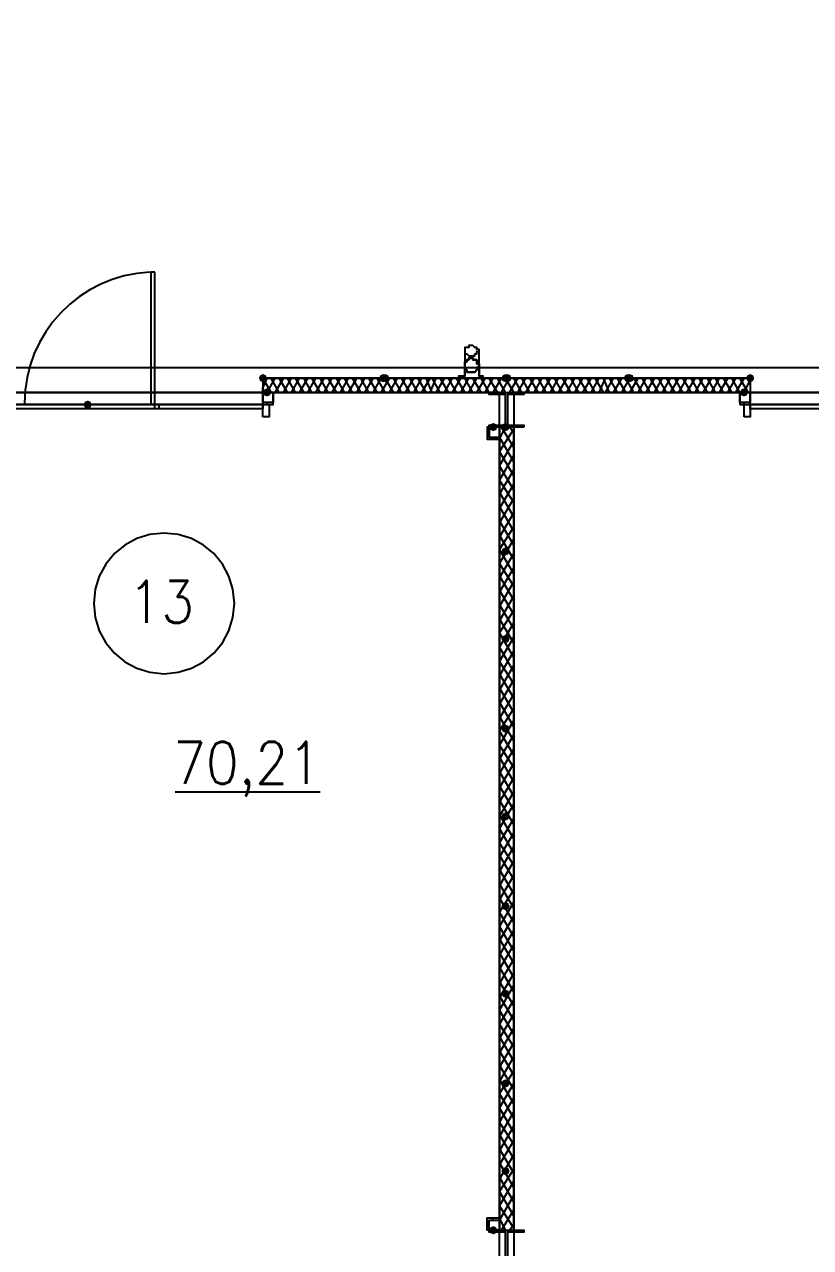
# Model space of a CAD drawing. Header units: millimetres. Extents: x 0 to 420, y 0 to 297.
# Drawn here: x 211.12 to 227.44, y 203.01 to 228.41 of the extents above; entities that cross this region are included whole.
import ezdxf

# ---------------------------------------------------------------- set-up
doc = ezdxf.new("R2010")
doc.units = ezdxf.units.MM
doc.layers.get('0').update_dxf_attribs({"linetype": 'CONTINUOUS'})
doc.styles.get("Standard").update_dxf_attribs({"font": 'STANDARD'})

msp = doc.modelspace()

# ---------------------------------------------------------------- hatches: boundary and pattern name
at = {"true_color": 0x0000fe}
for points in [[(216.154, 221.064667), (216.129129, 221.004871), (216.069333, 220.98), (216.009538, 221.004871), (215.984667, 221.064667), (216.009537, 221.124462), (216.069333, 221.149333), (216.129129, 221.124463)], [(218.651667, 221.064667), (218.626796, 221.004871), (218.567, 220.98), (218.507204, 221.004871), (218.482333, 221.064667), (218.507204, 221.124462), (218.567, 221.149333), (218.626796, 221.124463)], [(218.694, 221.064667), (218.669129, 221.004871), (218.609333, 220.98), (218.549537, 221.004871), (218.524667, 221.064667), (218.549537, 221.124462), (218.609333, 221.149333), (218.669129, 221.124463)], [(221.191667, 221.064667), (221.166796, 221.004871), (221.107, 220.98), (221.047204, 221.004871), (221.022333, 221.064667), (221.047204, 221.124462), (221.107, 221.149333), (221.166796, 221.124463)], [(221.191667, 221.064667), (221.166796, 221.004871), (221.107, 220.98), (221.047204, 221.004871), (221.022333, 221.064667), (221.047204, 221.124462), (221.107, 221.149333), (221.166796, 221.124463)], [(221.234, 221.064667), (221.209129, 221.004871), (221.149333, 220.98), (221.089538, 221.004871), (221.064667, 221.064667), (221.089537, 221.124462), (221.149333, 221.149333), (221.209129, 221.124463)], [(221.234, 221.064667), (221.209129, 221.004871), (221.149333, 220.98), (221.089538, 221.004871), (221.064667, 221.064667), (221.089537, 221.124462), (221.149333, 221.149333), (221.209129, 221.124463)], [(223.731667, 221.064667), (223.706796, 221.004871), (223.647, 220.98), (223.587204, 221.004871), (223.562333, 221.064667), (223.587204, 221.124462), (223.647, 221.149333), (223.706796, 221.124463)], [(223.774, 221.064667), (223.749129, 221.004871), (223.689333, 220.98), (223.629538, 221.004871), (223.604667, 221.064667), (223.629537, 221.124462), (223.689333, 221.149333), (223.749129, 221.124463)], [(226.271667, 221.064667), (226.246796, 221.004871), (226.187, 220.98), (226.127204, 221.004871), (226.102333, 221.064667), (226.127204, 221.124462), (226.187, 221.149333), (226.246796, 221.124463)]]:
    msp.add_hatch(color=0, dxfattribs=at).paths.add_polyline_path(points, flags=0)
at = {"true_color": 0x000007}
h = msp.add_hatch(color=0, dxfattribs=at)
h.paths.add_polyline_path([(216.069333, 221.064667), (221.107, 221.064667)], flags=0)
h.paths.add_polyline_path([(221.107, 221.064667), (216.069333, 221.064667)], flags=0)
h = msp.add_hatch(color=0, dxfattribs=at)
h.paths.add_polyline_path([(221.149333, 221.064667), (226.187, 221.064667)], flags=0)
h.paths.add_polyline_path([(226.187, 221.064667), (221.149333, 221.064667)], flags=0)
for points in [[(216.238667, 220.768333), (216.213796, 220.708537), (216.154, 220.683667), (216.094204, 220.708537), (216.069333, 220.768333), (216.094204, 220.828129), (216.154, 220.853), (216.213796, 220.828129)], [(226.144667, 220.768333), (226.119796, 220.708537), (226.06, 220.683667), (226.000204, 220.708537), (225.975333, 220.768333), (226.000204, 220.828129), (226.06, 220.853), (226.119796, 220.828129)], [(212.513333, 220.514333), (212.488463, 220.454537), (212.428667, 220.429667), (212.368871, 220.454537), (212.344, 220.514333), (212.368871, 220.574129), (212.428667, 220.599), (212.488462, 220.574129)], [(212.513333, 220.514333), (212.488463, 220.454537), (212.428667, 220.429667), (212.368871, 220.454537), (212.344, 220.514333), (212.368871, 220.574129), (212.428667, 220.599), (212.488462, 220.574129)], [(220.937667, 220.048667), (220.912796, 219.988871), (220.853, 219.964), (220.793204, 219.988871), (220.768333, 220.048667), (220.793204, 220.108462), (220.853, 220.133333), (220.912796, 220.108463)], [(221.191667, 220.048667), (221.166796, 219.988871), (221.107, 219.964), (221.047204, 219.988871), (221.022333, 220.048667), (221.047204, 220.108462), (221.107, 220.133333), (221.166796, 220.108463)], [(221.191667, 217.466333), (221.166796, 217.406537), (221.107, 217.381667), (221.047204, 217.406537), (221.022333, 217.466333), (221.047204, 217.526129), (221.107, 217.551), (221.166796, 217.526129)], [(221.191667, 215.646), (221.166796, 215.586204), (221.107, 215.561333), (221.047204, 215.586204), (221.022333, 215.646), (221.047204, 215.705796), (221.107, 215.730667), (221.166796, 215.705796)], [(221.191667, 213.783333), (221.166796, 213.723537), (221.107, 213.698667), (221.047204, 213.723537), (221.022333, 213.783333), (221.047204, 213.843129), (221.107, 213.868), (221.166796, 213.843129)], [(221.191667, 211.963), (221.166796, 211.903204), (221.107, 211.878333), (221.047204, 211.903204), (221.022333, 211.963), (221.047204, 212.022796), (221.107, 212.047667), (221.166796, 212.022796)], [(221.191667, 210.100333), (221.166796, 210.040537), (221.107, 210.015667), (221.047204, 210.040537), (221.022333, 210.100333), (221.047204, 210.160129), (221.107, 210.185), (221.166796, 210.160129)], [(221.191667, 208.28), (221.166796, 208.220204), (221.107, 208.195333), (221.047204, 208.220204), (221.022333, 208.28), (221.047204, 208.339796), (221.107, 208.364667), (221.166796, 208.339796)], [(221.191667, 206.417333), (221.166796, 206.357537), (221.107, 206.332667), (221.047204, 206.357537), (221.022333, 206.417333), (221.047204, 206.477129), (221.107, 206.502), (221.166796, 206.477129)], [(221.191667, 204.597), (221.166796, 204.537204), (221.107, 204.512333), (221.047204, 204.537204), (221.022333, 204.597), (221.047204, 204.656796), (221.107, 204.681667), (221.166796, 204.656796)], [(220.937667, 203.369333), (220.912796, 203.309537), (220.853, 203.284667), (220.793204, 203.309537), (220.768333, 203.369333), (220.793204, 203.429129), (220.853, 203.454), (220.912796, 203.429129)]]:
    msp.add_hatch(color=0, dxfattribs=at).paths.add_polyline_path(points, flags=0)

# ---------------------------------------------------------------- linework, layer by layer
at = {"color": 0, "true_color": 0x000007}
for points in [[(116.416667, 229.912333), (377.994333, 229.912333), (377.994333, 221.276333), (116.416667, 221.276333)], [(213.825667, 223.266), (213.741, 223.266), (213.741, 220.514333), (213.825667, 220.514333)], [(220.556667, 221.615), (220.556667, 221.657333), (220.514333, 221.657333), (220.514333, 221.699667), (220.472, 221.699667), (220.429667, 221.742), (220.387333, 221.742), (220.345, 221.742), (220.345, 221.699667), (220.302667, 221.699667), (220.260333, 221.699667), (220.260333, 221.657333), (220.260333, 221.615), (220.260333, 221.572667), (220.302667, 221.572667), (220.345, 221.530333), (220.387333, 221.530333), (220.429667, 221.530333), (220.472, 221.530333), (220.472, 221.572667), (220.514333, 221.572667), (220.514333, 221.615)], [(220.641333, 221.107), (220.556667, 221.107), (220.556667, 221.318667), (220.556667, 221.361), (220.514333, 221.403333), (220.514333, 221.445667), (220.472, 221.445667), (220.429667, 221.488), (220.387333, 221.488), (220.345, 221.488), (220.345, 221.445667), (220.302667, 221.445667), (220.260333, 221.403333), (220.260333, 221.361), (220.260333, 221.318667), (220.260333, 221.107), (220.133333, 221.107), (220.260333, 221.107), (220.260333, 221.318667), (220.260333, 221.361), (220.260333, 221.403333), (220.302667, 221.403333), (220.302667, 221.445667), (220.345, 221.445667), (220.387333, 221.488), (220.429667, 221.488), (220.429667, 221.445667), (220.472, 221.445667), (220.514333, 221.445667), (220.514333, 221.403333), (220.514333, 221.361), (220.556667, 221.361), (220.556667, 221.318667), (220.556667, 221.107), (220.641333, 221.107), (220.556667, 221.107), (220.556667, 221.318667), (220.556667, 221.361), (220.514333, 221.403333), (220.514333, 221.445667), (220.472, 221.445667), (220.429667, 221.488), (220.387333, 221.488), (220.345, 221.488), (220.345, 221.445667), (220.302667, 221.445667), (220.260333, 221.403333), (220.260333, 221.361), (220.260333, 221.318667), (220.260333, 221.107), (220.133333, 221.107), (220.260333, 221.107), (220.260333, 221.318667), (220.260333, 221.361), (220.260333, 221.403333), (220.302667, 221.403333), (220.302667, 221.445667), (220.345, 221.445667), (220.387333, 221.488), (220.429667, 221.488), (220.429667, 221.445667), (220.472, 221.445667), (220.514333, 221.445667), (220.514333, 221.403333), (220.514333, 221.361), (220.556667, 221.361), (220.556667, 221.318667), (220.556667, 221.107), (220.641333, 221.107), (220.556667, 221.107), (220.556667, 221.318667), (220.556667, 221.361), (220.514333, 221.361), (220.514333, 221.403333), (220.514333, 221.445667), (220.472, 221.445667), (220.429667, 221.445667), (220.429667, 221.488), (220.387333, 221.488), (220.345, 221.445667), (220.302667, 221.445667), (220.302667, 221.403333), (220.260333, 221.403333), (220.260333, 221.361), (220.260333, 221.318667), (220.260333, 221.107), (220.133333, 221.107), (220.260333, 221.107), (220.260333, 221.318667), (220.260333, 221.361), (220.260333, 221.403333), (220.302667, 221.445667), (220.345, 221.445667), (220.345, 221.488), (220.387333, 221.488), (220.429667, 221.488), (220.472, 221.445667), (220.514333, 221.445667), (220.514333, 221.403333), (220.556667, 221.361), (220.556667, 221.318667), (220.556667, 221.107)], [(220.556667, 221.318667), (220.514333, 221.276333), (220.514333, 221.234), (220.472, 221.191667), (220.429667, 221.191667), (220.387333, 221.191667), (220.345, 221.191667), (220.302667, 221.191667), (220.302667, 221.234), (220.260333, 221.234), (220.260333, 221.276333), (220.260333, 221.318667), (220.260333, 221.361), (220.260333, 221.403333), (220.302667, 221.403333), (220.302667, 221.445667), (220.345, 221.445667), (220.387333, 221.488), (220.429667, 221.488), (220.429667, 221.445667), (220.472, 221.445667), (220.514333, 221.445667), (220.514333, 221.403333), (220.514333, 221.361), (220.556667, 221.361), (220.556667, 221.318667), (220.556667, 221.361), (220.514333, 221.361), (220.514333, 221.403333), (220.514333, 221.445667), (220.472, 221.445667), (220.429667, 221.445667), (220.429667, 221.488), (220.387333, 221.488), (220.345, 221.445667), (220.302667, 221.445667), (220.302667, 221.403333), (220.260333, 221.403333), (220.260333, 221.361), (220.260333, 221.318667), (220.260333, 221.276333), (220.260333, 221.234), (220.302667, 221.234), (220.302667, 221.191667), (220.345, 221.191667), (220.387333, 221.191667), (220.429667, 221.191667), (220.472, 221.191667), (220.514333, 221.234), (220.514333, 221.276333)], [(220.260333, 221.318667), (220.260333, 221.276333), (220.260333, 221.234), (220.302667, 221.234), (220.302667, 221.191667), (220.345, 221.191667), (220.387333, 221.191667), (220.429667, 221.191667), (220.472, 221.191667), (220.514333, 221.234), (220.514333, 221.276333), (220.556667, 221.318667), (220.556667, 221.361), (220.514333, 221.361), (220.514333, 221.403333), (220.514333, 221.445667), (220.472, 221.445667), (220.429667, 221.445667), (220.429667, 221.488), (220.387333, 221.488), (220.345, 221.445667), (220.302667, 221.445667), (220.302667, 221.403333), (220.260333, 221.403333), (220.260333, 221.361)], [(104.309333, 103.589667), (390.101667, 103.589667), (390.101667, 221.276333), (104.309333, 221.276333)], [(216.069333, 221.064667), (221.107, 221.064667)], [(221.107, 221.064667), (216.069333, 221.064667)], [(216.069333, 221.064667), (221.107, 221.064667)], [(216.069333, 221.064667), (221.107, 221.064667)], [(221.149333, 221.064667), (226.187, 221.064667)], [(226.187, 221.064667), (221.149333, 221.064667)], [(226.187, 221.064667), (221.149333, 221.064667)], [(226.187, 221.064667), (221.149333, 221.064667)], [(220.98, 220.768333), (203.877333, 220.768333), (203.877333, 186.266667), (220.98, 186.266667)], [(216.069333, 220.514333), (216.281, 220.514333), (216.281, 220.768333), (216.069333, 220.768333)], [(216.069333, 220.556667), (216.069333, 220.768333), (216.281, 220.768333), (216.281, 220.556667)], [(221.488, 220.048667), (220.768333, 220.048667), (220.768333, 220.091), (221.107, 220.091), (221.107, 220.726), (220.768333, 220.726), (220.768333, 220.768333), (221.488, 220.768333), (221.488, 220.726), (221.149333, 220.726), (221.149333, 220.091), (221.488, 220.091)], [(221.276333, 220.768333), (221.276333, 186.266667), (238.379, 186.266667), (238.379, 220.768333)], [(225.975333, 220.514333), (226.187, 220.514333), (226.187, 220.768333), (225.975333, 220.768333)], [(225.975333, 220.556667), (225.975333, 220.768333), (226.187, 220.768333), (226.187, 220.556667)], [(208.788, 220.514333), (216.069333, 220.514333), (216.069333, 220.429667), (208.788, 220.429667)], [(213.825667, 220.514333), (213.910333, 220.514333), (213.910333, 220.429667), (213.825667, 220.429667)], [(216.069333, 220.260333), (216.069333, 220.514333), (216.196333, 220.514333), (216.196333, 220.260333)], [(226.06, 220.260333), (226.06, 220.514333), (226.187, 220.514333), (226.187, 220.260333)], [(226.187, 220.514333), (233.426, 220.514333), (233.426, 220.429667), (226.187, 220.429667)], [(220.98, 220.048667), (220.768333, 220.048667), (220.768333, 219.837), (220.98, 219.837), (220.98, 220.048667), (220.726, 220.048667), (220.726, 219.794667), (220.98, 219.794667)], [(221.276333, 203.369333), (221.276333, 220.048667), (220.98, 220.048667), (220.98, 203.369333)], [(220.98, 203.369333), (220.768333, 203.369333), (220.768333, 203.581), (220.98, 203.581), (220.98, 203.369333), (220.726, 203.369333), (220.726, 203.623333), (220.98, 203.623333)], [(221.488, 202.649667), (220.768333, 202.649667), (220.768333, 202.692), (221.107, 202.692), (221.107, 203.327), (220.768333, 203.327), (220.768333, 203.369333), (221.488, 203.369333), (221.488, 203.327), (221.149333, 203.327), (221.149333, 202.692), (221.488, 202.692)]]:
    msp.add_lwpolyline(points, close=True, dxfattribs=at)
for points in [[(213.718343, 223.262977), (213.449817, 223.237163), (213.189736, 223.186219), (212.939316, 223.111416), (212.699773, 223.014024), (212.472325, 222.895314), (212.258185, 222.756555), (212.058572, 222.599018), (211.8747, 222.423973), (211.707786, 222.23269), (211.559047, 222.026438), (211.429697, 221.806489), (211.320954, 221.574112), (211.234034, 221.330577), (211.170151, 221.077154), (211.130524, 220.815115), (211.116367, 220.545728)], [(220.260333, 221.615), (220.260333, 221.318667)], [(220.556667, 221.318667), (220.556667, 221.615)], [(216.069333, 221.064667), (221.107, 221.064667), (216.069333, 221.064667), (221.107, 221.064667)], [(216.069333, 220.853), (216.154, 221.064667)], [(216.238667, 220.768333), (216.069333, 221.064667)], [(216.069333, 221.064667), (216.069333, 220.768333)], [(216.069333, 221.064667), (216.069333, 220.768333)], [(226.187, 221.064667), (216.069333, 221.064667)], [(216.154, 220.768333), (216.323333, 221.064667)], [(216.408, 220.768333), (216.238667, 221.064667)], [(216.323333, 220.768333), (216.492667, 221.064667)], [(216.577333, 220.768333), (216.408, 221.064667)], [(216.492667, 220.768333), (216.662, 221.064667)], [(216.746667, 220.768333), (216.577333, 221.064667)], [(216.662, 220.768333), (216.831333, 221.064667)], [(216.916, 220.768333), (216.746667, 221.064667)], [(216.831333, 220.768333), (217.000667, 221.064667)], [(217.085333, 220.768333), (216.916, 221.064667)], [(217.000667, 220.768333), (217.17, 221.064667)], [(217.254667, 220.768333), (217.085333, 221.064667)], [(217.17, 220.768333), (217.339333, 221.064667)], [(217.424, 220.768333), (217.254667, 221.064667)], [(217.339333, 220.768333), (217.508667, 221.064667)], [(217.593333, 220.768333), (217.424, 221.064667)], [(217.508667, 220.768333), (217.678, 221.064667)], [(217.762667, 220.768333), (217.593333, 221.064667)], [(217.678, 220.768333), (217.847333, 221.064667)], [(217.932, 220.768333), (217.762667, 221.064667)], [(217.847333, 220.768333), (218.016667, 221.064667)], [(218.101333, 220.768333), (217.932, 221.064667)], [(218.016667, 220.768333), (218.186, 221.064667)], [(218.270667, 220.768333), (218.101333, 221.064667)], [(218.186, 220.768333), (218.355333, 221.064667)], [(218.44, 220.768333), (218.270667, 221.064667)], [(218.355333, 220.768333), (218.524667, 221.064667)], [(218.609333, 220.768333), (218.44, 221.064667)], [(218.524667, 220.768333), (218.694, 221.064667)], [(218.778667, 220.768333), (218.609333, 221.064667)], [(218.694, 220.768333), (218.863333, 221.064667)], [(218.948, 220.768333), (218.778667, 221.064667)], [(218.863333, 220.768333), (219.032667, 221.064667)], [(219.117333, 220.768333), (218.948, 221.064667)], [(219.032667, 220.768333), (219.202, 221.064667)], [(219.286667, 220.768333), (219.117333, 221.064667)], [(219.202, 220.768333), (219.371333, 221.064667)], [(219.456, 220.768333), (219.286667, 221.064667)], [(219.371333, 220.768333), (219.540667, 221.064667)], [(219.583, 220.768333), (219.456, 221.064667)], [(219.540667, 220.768333), (219.667667, 221.064667)], [(219.752333, 220.768333), (219.583, 221.064667)], [(219.667667, 220.768333), (219.837, 221.064667)], [(219.921667, 220.768333), (219.752333, 221.064667)], [(219.837, 220.768333), (220.006333, 221.064667)], [(220.091, 220.768333), (219.921667, 221.064667)], [(220.006333, 220.768333), (220.175667, 221.064667)], [(220.260333, 220.768333), (220.091, 221.064667)], [(220.175667, 220.768333), (220.345, 221.064667)], [(220.429667, 220.768333), (220.260333, 221.064667)], [(220.345, 220.768333), (220.514333, 221.064667)], [(220.599, 220.768333), (220.429667, 221.064667)], [(220.514333, 220.768333), (220.683667, 221.064667)], [(220.768333, 220.768333), (220.599, 221.064667)], [(220.683667, 220.768333), (220.853, 221.064667)], [(220.937667, 220.768333), (220.768333, 221.064667)], [(220.853, 220.768333), (221.022333, 221.064667)], [(221.107, 220.768333), (220.937667, 221.064667)], [(221.022333, 220.768333), (221.191667, 221.064667)], [(221.276333, 220.768333), (221.107, 221.064667)], [(226.187, 221.064667), (221.149333, 221.064667), (226.187, 221.064667), (221.149333, 221.064667)], [(221.191667, 220.768333), (221.361, 221.064667)], [(221.445667, 220.768333), (221.276333, 221.064667)], [(221.361, 220.768333), (221.530333, 221.064667)], [(221.615, 220.768333), (221.445667, 221.064667)], [(221.530333, 220.768333), (221.699667, 221.064667)], [(221.784333, 220.768333), (221.615, 221.064667)], [(221.699667, 220.768333), (221.869, 221.064667)], [(221.953667, 220.768333), (221.784333, 221.064667)], [(221.869, 220.768333), (222.038333, 221.064667)], [(222.123, 220.768333), (221.953667, 221.064667)], [(222.038333, 220.768333), (222.207667, 221.064667)], [(222.292333, 220.768333), (222.123, 221.064667)], [(222.207667, 220.768333), (222.377, 221.064667)], [(222.461667, 220.768333), (222.292333, 221.064667)], [(222.377, 220.768333), (222.546333, 221.064667)], [(222.631, 220.768333), (222.461667, 221.064667)], [(222.546333, 220.768333), (222.715667, 221.064667)], [(222.800333, 220.768333), (222.631, 221.064667)], [(222.715667, 220.768333), (222.885, 221.064667)], [(222.969667, 220.768333), (222.800333, 221.064667)], [(222.885, 220.768333), (223.054333, 221.064667)], [(223.139, 220.768333), (222.969667, 221.064667)], [(223.054333, 220.768333), (223.181333, 221.064667)], [(223.266, 220.768333), (223.139, 221.064667)], [(223.181333, 220.768333), (223.350667, 221.064667)], [(223.435333, 220.768333), (223.266, 221.064667)], [(223.350667, 220.768333), (223.52, 221.064667)], [(223.604667, 220.768333), (223.435333, 221.064667)], [(223.52, 220.768333), (223.689333, 221.064667)], [(223.774, 220.768333), (223.604667, 221.064667)], [(223.689333, 220.768333), (223.858667, 221.064667)], [(223.943333, 220.768333), (223.774, 221.064667)], [(223.858667, 220.768333), (224.028, 221.064667)], [(224.112667, 220.768333), (223.943333, 221.064667)], [(224.028, 220.768333), (224.197333, 221.064667)], [(224.282, 220.768333), (224.112667, 221.064667)], [(224.197333, 220.768333), (224.366667, 221.064667)], [(224.451333, 220.768333), (224.282, 221.064667)], [(224.366667, 220.768333), (224.536, 221.064667)], [(224.620667, 220.768333), (224.451333, 221.064667)], [(224.536, 220.768333), (224.705333, 221.064667)], [(224.79, 220.768333), (224.620667, 221.064667)], [(224.705333, 220.768333), (224.874667, 221.064667)], [(224.959333, 220.768333), (224.79, 221.064667)], [(224.874667, 220.768333), (225.044, 221.064667)], [(225.128667, 220.768333), (224.959333, 221.064667)], [(225.044, 220.768333), (225.213333, 221.064667)], [(225.298, 220.768333), (225.128667, 221.064667)], [(225.213333, 220.768333), (225.382667, 221.064667)], [(225.467333, 220.768333), (225.298, 221.064667)], [(225.382667, 220.768333), (225.552, 221.064667)], [(225.636667, 220.768333), (225.467333, 221.064667)], [(225.552, 220.768333), (225.721333, 221.064667)], [(225.806, 220.768333), (225.636667, 221.064667)], [(225.721333, 220.768333), (225.890667, 221.064667)], [(225.975333, 220.768333), (225.806, 221.064667)], [(225.890667, 220.768333), (226.06, 221.064667)], [(226.144667, 220.768333), (225.975333, 221.064667)], [(226.06, 220.768333), (226.187, 221.022333)], [(226.187, 220.937667), (226.144667, 221.064667)], [(226.187, 221.064667), (226.187, 220.768333)], [(226.187, 221.064667), (226.187, 220.768333)], [(208.788, 220.641333), (208.788, 220.768333), (212.428667, 220.768333)], [(212.428667, 220.768333), (216.069333, 220.768333), (216.069333, 220.641333)], [(216.069333, 220.768333), (216.069333, 220.853)], [(216.196333, 220.768333), (226.06, 220.768333)], [(220.768333, 220.726), (220.768333, 220.768333)], [(220.937667, 220.726), (220.937667, 220.768333)], [(221.107, 220.048667), (221.107, 220.768333)], [(221.276333, 220.726), (221.276333, 220.768333)], [(221.488, 220.726), (221.488, 220.768333)], [(226.187, 220.641333), (226.187, 220.768333), (229.827667, 220.768333)], [(212.428667, 220.514333), (208.788, 220.514333), (208.788, 220.641333)], [(216.069333, 220.641333), (216.069333, 220.514333), (212.428667, 220.514333)], [(216.154, 220.514333), (216.154, 220.556667)], [(226.06, 220.514333), (226.06, 220.556667)], [(229.827667, 220.514333), (226.187, 220.514333), (226.187, 220.641333)], [(220.768333, 220.048667), (220.768333, 220.091)], [(220.937667, 220.048667), (220.937667, 220.091)], [(220.98, 219.794667), (221.107, 220.048667)], [(220.98, 219.540667), (221.276333, 220.006333)], [(221.276333, 219.625333), (221.022333, 220.048667)], [(221.276333, 219.921667), (221.191667, 220.048667)], [(221.276333, 220.048667), (221.276333, 220.091)], [(221.488, 220.048667), (221.488, 220.091)], [(220.853, 219.837), (220.853, 219.794667)], [(221.276333, 219.329), (220.98, 219.837)], [(220.98, 219.244333), (221.276333, 219.752333)], [(221.276333, 219.032667), (220.98, 219.540667)], [(220.98, 218.948), (221.276333, 219.456)], [(221.276333, 218.736333), (220.98, 219.244333)], [(220.98, 218.651667), (221.276333, 219.159667)], [(221.276333, 218.482333), (220.98, 218.948)], [(220.98, 218.355333), (221.276333, 218.863333)], [(221.276333, 218.186), (220.98, 218.694)], [(220.98, 218.059), (221.276333, 218.567)], [(221.276333, 217.889667), (220.98, 218.397667)], [(220.98, 217.762667), (221.276333, 218.270667)], [(221.276333, 217.593333), (220.98, 218.101333)], [(220.98, 217.508667), (221.276333, 217.974333)], [(215.476667, 216.386833), (215.446995, 216.681177), (215.361894, 216.955329), (215.227238, 217.203416), (215.048899, 217.419566), (214.832749, 217.597905), (214.584662, 217.732561), (214.31051, 217.817661), (214.016167, 217.847333), (213.721823, 217.817661), (213.447671, 217.732561), (213.199584, 217.597905), (212.983434, 217.419566), (212.805095, 217.203416), (212.670439, 216.955329), (212.585339, 216.681177), (212.555667, 216.386833)], [(221.276333, 217.297), (220.98, 217.805)], [(220.98, 217.212333), (221.276333, 217.720333)], [(221.276333, 217.000667), (220.98, 217.508667)], [(220.98, 216.916), (221.276333, 217.424)], [(221.276333, 216.746667), (220.98, 217.212333)], [(220.98, 216.619667), (221.276333, 217.127667)], [(221.276333, 216.450333), (220.98, 216.958333)], [(220.98, 216.323333), (221.276333, 216.831333)], [(221.276333, 216.154), (220.98, 216.662)], [(220.98, 216.027), (221.276333, 216.535)], [(212.555667, 216.386833), (212.585339, 216.09249), (212.670439, 215.818338), (212.805095, 215.570251), (212.983434, 215.354101), (213.199584, 215.175762), (213.447671, 215.041106), (213.721823, 214.956005), (214.016167, 214.926333), (214.31051, 214.956005), (214.584662, 215.041106), (214.832749, 215.175762), (215.048899, 215.354101), (215.227238, 215.570251), (215.361894, 215.818338), (215.446995, 216.09249), (215.476667, 216.386833)], [(221.276333, 215.857667), (220.98, 216.365667)], [(220.98, 215.773), (221.276333, 216.238667)], [(221.276333, 215.561333), (220.98, 216.069333)], [(220.98, 215.476667), (221.276333, 215.984667)], [(221.276333, 215.265), (220.98, 215.773)], [(220.98, 215.180333), (221.276333, 215.688333)], [(221.276333, 214.968667), (220.98, 215.476667)], [(220.98, 214.884), (221.276333, 215.392)], [(221.276333, 214.714667), (220.98, 215.180333)], [(220.98, 214.587667), (221.276333, 215.095667)], [(221.276333, 214.418333), (220.98, 214.926333)], [(220.98, 214.291333), (221.276333, 214.799333)], [(221.276333, 214.122), (220.98, 214.63)], [(220.98, 213.995), (221.276333, 214.503)], [(221.276333, 213.825667), (220.98, 214.333667)], [(220.98, 213.741), (221.276333, 214.206667)], [(221.276333, 213.529333), (220.98, 214.037333)], [(220.98, 213.444667), (221.276333, 213.952667)], [(221.276333, 213.233), (220.98, 213.741)], [(220.98, 213.148333), (221.276333, 213.656333)], [(221.276333, 212.979), (220.98, 213.444667)], [(220.98, 212.852), (221.276333, 213.36)], [(221.276333, 212.682667), (220.98, 213.190667)], [(220.98, 212.555667), (221.276333, 213.063667)], [(221.276333, 212.386333), (220.98, 212.894333)], [(220.98, 212.259333), (221.276333, 212.767333)], [(221.276333, 212.09), (220.98, 212.598)], [(214.249, 212.471), (217.254667, 212.471)], [(220.98, 211.963), (221.276333, 212.471)], [(221.276333, 211.793667), (220.98, 212.301667)], [(220.98, 211.709), (221.276333, 212.217)], [(221.276333, 211.497333), (220.98, 212.005333)], [(220.98, 211.412667), (221.276333, 211.920667)], [(221.276333, 211.201), (220.98, 211.709)], [(220.98, 211.116333), (221.276333, 211.624333)], [(221.276333, 210.947), (220.98, 211.412667)], [(220.98, 210.82), (221.276333, 211.328)], [(221.276333, 210.650667), (220.98, 211.158667)], [(220.98, 210.523667), (221.276333, 211.031667)], [(221.276333, 210.354333), (220.98, 210.862333)], [(220.98, 210.227333), (221.276333, 210.735333)], [(221.276333, 210.058), (220.98, 210.566)], [(220.98, 209.973333), (221.276333, 210.439)], [(221.276333, 209.761667), (220.98, 210.269667)], [(220.98, 209.677), (221.276333, 210.185)], [(221.276333, 209.465333), (220.98, 209.973333)], [(220.98, 209.380667), (221.276333, 209.888667)], [(221.276333, 209.169), (220.98, 209.677)], [(220.98, 209.084333), (221.276333, 209.592333)], [(221.276333, 208.915), (220.98, 209.423)], [(220.98, 208.788), (221.276333, 209.296)], [(221.276333, 208.618667), (220.98, 209.126667)], [(220.98, 208.491667), (221.276333, 208.999667)], [(221.276333, 208.322333), (220.98, 208.830333)], [(220.98, 208.195333), (221.276333, 208.703333)], [(221.276333, 208.026), (220.98, 208.534)], [(220.98, 207.941333), (221.276333, 208.449333)], [(221.276333, 207.729667), (220.98, 208.237667)], [(220.98, 207.645), (221.276333, 208.153)], [(221.276333, 207.433333), (220.98, 207.941333)], [(220.98, 207.348667), (221.276333, 207.856667)], [(221.276333, 207.179333), (220.98, 207.645)], [(220.98, 207.052333), (221.276333, 207.560333)], [(221.276333, 206.883), (220.98, 207.391)], [(220.98, 206.756), (221.276333, 207.264)], [(221.276333, 206.586667), (220.98, 207.094667)], [(220.98, 206.459667), (221.276333, 206.967667)], [(221.276333, 206.290333), (220.98, 206.798333)], [(220.98, 206.205667), (221.276333, 206.671333)], [(221.276333, 205.994), (220.98, 206.502)], [(220.98, 205.909333), (221.276333, 206.417333)], [(221.276333, 205.697667), (220.98, 206.205667)], [(220.98, 205.613), (221.276333, 206.121)], [(221.276333, 205.401333), (220.98, 205.909333)], [(220.98, 205.316667), (221.276333, 205.824667)], [(221.276333, 205.147333), (220.98, 205.613)], [(220.98, 205.020333), (221.276333, 205.528333)], [(221.276333, 204.851), (220.98, 205.359)], [(220.98, 204.724), (221.276333, 205.232)], [(221.276333, 204.554667), (220.98, 205.062667)], [(220.98, 204.427667), (221.276333, 204.935667)], [(221.276333, 204.258333), (220.98, 204.766333)], [(220.98, 204.173667), (221.276333, 204.639333)], [(221.276333, 203.962), (220.98, 204.47)], [(220.98, 203.877333), (221.276333, 204.385333)], [(221.276333, 203.665667), (220.98, 204.173667)], [(220.98, 203.581), (221.276333, 204.089)], [(221.276333, 203.411667), (220.98, 203.877333)], [(221.022333, 203.369333), (221.276333, 203.792667)], [(220.853, 203.581), (220.853, 203.623333)], [(221.107, 203.369333), (220.98, 203.623333)], [(221.191667, 203.369333), (221.276333, 203.496333)], [(220.768333, 203.327), (220.768333, 203.369333)], [(220.937667, 203.327), (220.937667, 203.369333)], [(221.107, 202.649667), (221.107, 203.369333)], [(221.276333, 203.327), (221.276333, 203.369333)], [(221.488, 203.327), (221.488, 203.369333)]]:
    msp.add_lwpolyline(points, dxfattribs=at)

# ---------------------------------------------------------------- texts
at = {"color": 0, "true_color": 0x000007, "char_height": 0.872032, "attachment_point": 1}
for s, insert, width in [('13', (213.275337, 216.8567), 0.87203199), ('70,21', (214.206667, 213.512365), 2.56764984)]:
    msp.add_mtext(s, dxfattribs=dict(at, insert=insert, width=width))

doc.saveas('drawing.dxf')
